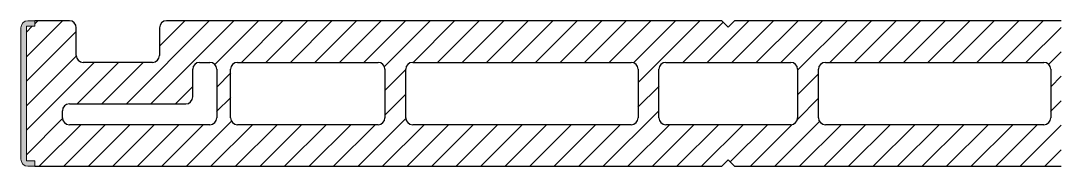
# Model space of a CAD drawing. Header units: metres. Extents: x -102 to 48, y -21 to 0.
import ezdxf

# ---------------------------------------------------------------- set-up
doc = ezdxf.new("R2010")
doc.units = ezdxf.units.M
doc.layers.add('A-DETL-GENF', color=92, linetype='Continuous', lineweight=18)

# ---------------------------------------------------------------- blocks, each defined once
blk = doc.blocks.new('31 recystel stelkozijn - R2005-1524511-00_0 Basismaterialen')
at = {"layer": 'A-DETL-GENF'}
blk.add_hatch(color=256, dxfattribs=at).paths.add_polyline_path([(-101, -21), (-99.98, -21), (-99.98, -20.2), (-101.2, -20.2), (-101.2, -0.8), (-99.98, -0.8), (-99.98, 0), (-101.26, -0.03), (-101.5, -0.13), (-101.71, -0.29), (-101.87, -0.5), (-101.97, -0.74), (-102, -1), (-101.97, -20.26), (-101.87, -20.5), (-101.71, -20.71), (-101.5, -20.87), (-101.26, -20.97)])
at = {"layer": 'A-DETL-GENF', "lineweight": 13}
h = blk.add_hatch(dxfattribs=at)
h.set_pattern_fill('FP_67', color=256, style=0, pattern_type=2)
h.set_pattern_definition([(45, (10769.752, -1406.077), (-1.76776695, 1.76776695), [])])
h.paths.add_polyline_path([(-0.92, -21), (0, -20.08), (0.92, -21), (48, -21), (48, 0), (0.92, 0), (0, -0.92), (-0.92, 0), (-81.26, -0.03), (-81.5, -0.13), (-81.71, -0.29), (-81.87, -0.5), (-81.97, -0.74), (-82, -1), (-82.03, -5.26), (-82.13, -5.5), (-82.29, -5.71), (-82.5, -5.87), (-82.74, -5.97), (-83, -6), (-93.26, -5.97), (-93.5, -5.87), (-93.71, -5.71), (-93.87, -5.5), (-93.97, -5.26), (-94, -5), (-94.03, -0.74), (-94.13, -0.5), (-94.29, -0.29), (-94.5, -0.13), (-94.74, -0.03), (-95, 0), (-99.98, 0), (-99.98, -0.8), (-101.2, -0.8), (-101.2, -20.2), (-99.98, -20.2), (-99.98, -21), (-45.55, -21)])
h.paths.add_polyline_path([(-70.75, -15), (-71.01, -14.97), (-71.25, -14.87), (-71.46, -14.71), (-71.62, -14.5), (-71.72, -14.26), (-71.75, -14), (-71.72, -6.74), (-71.62, -6.5), (-71.46, -6.29), (-71.25, -6.13), (-71.01, -6.03), (-70.75, -6), (-50.24, -6.03), (-50, -6.13), (-49.79, -6.29), (-49.63, -6.5), (-49.53, -6.74), (-49.5, -7), (-49.53, -14.26), (-49.63, -14.5), (-49.79, -14.71), (-50, -14.87), (-50.24, -14.97), (-50.5, -15)])
h.paths.add_polyline_path([(-74.75, -15), (-95.26, -14.97), (-95.5, -14.87), (-95.71, -14.71), (-95.87, -14.5), (-95.97, -14.26), (-96, -14), (-95.97, -12.74), (-95.87, -12.5), (-95.71, -12.29), (-95.5, -12.13), (-95.26, -12.03), (-95, -12), (-77.96, -11.97), (-77.72, -11.87), (-77.51, -11.71), (-77.35, -11.5), (-77.25, -11.26), (-77.22, -11), (-77.18, -6.74), (-77.08, -6.5), (-76.93, -6.29), (-76.72, -6.13), (-76.48, -6.03), (-76.22, -6), (-74.49, -6.03), (-74.25, -6.13), (-74.04, -6.29), (-73.88, -6.5), (-73.78, -6.74), (-73.75, -7), (-73.78, -14.26), (-73.88, -14.5), (-74.04, -14.71), (-74.25, -14.87), (-74.49, -14.97)])
h.paths.add_polyline_path([(-14, -15), (-45.76, -14.97), (-46, -14.87), (-46.21, -14.71), (-46.37, -14.5), (-46.47, -14.26), (-46.5, -14), (-46.47, -6.74), (-46.37, -6.5), (-46.21, -6.29), (-46, -6.13), (-45.55, -6.01), (-45.5, -6), (-13.74, -6.03), (-13.5, -6.13), (-13.29, -6.29), (-13.13, -6.5), (-13.03, -6.74), (-13, -7), (-13.03, -14.26), (-13.13, -14.5), (-13.29, -14.71), (-13.5, -14.87), (-13.74, -14.97)])
h.paths.add_polyline_path([(-9, -15), (-9.26, -14.97), (-9.5, -14.87), (-9.71, -14.71), (-9.87, -14.5), (-9.97, -14.26), (-10, -14), (-9.97, -6.74), (-9.87, -6.5), (-9.71, -6.29), (-9.5, -6.13), (-9.26, -6.03), (-9, -6), (9.25, -6.03), (9.5, -6.13), (9.7, -6.29), (9.86, -6.5), (9.96, -6.74), (10, -7), (9.96, -14.26), (9.86, -14.5), (9.7, -14.71), (9.5, -14.87), (9.25, -14.97), (9, -15)])
h.paths.add_polyline_path([(14, -15), (13.74, -14.97), (13.5, -14.87), (13.29, -14.71), (13.13, -14.5), (13.03, -14.26), (13, -14), (13.03, -6.74), (13.13, -6.5), (13.29, -6.29), (13.5, -6.13), (13.74, -6.03), (14, -6), (45.75, -6.03), (46, -6.13), (46.2, -6.29), (46.36, -6.5), (46.46, -6.74), (46.5, -7), (46.46, -14.26), (46.36, -14.5), (46.2, -14.71), (46, -14.87), (45.75, -14.97), (45.5, -15)])
at = {"layer": 'A-DETL-GENF'}
for p, q in [((-99.98, 0), (-101, 0)), ((-99.98, -0.8), (-99.98, 0)), ((-102, -1), (-102, -20)), ((-101.2, -20.2), (-101.2, -0.8)), ((-101.2, -0.8), (-99.98, -0.8)), ((-99.98, -20.2), (-101.2, -20.2)), ((-101, -21), (-99.98, -21)), ((-99.98, -21), (-99.98, -20.2))]:
    blk.add_line(p, q, dxfattribs=at)
at = {"layer": 'A-DETL-GENF', "lineweight": 25}
for p, q in [((-95, 0), (-99.98, 0)), ((-0.92, 0), (-81, 0)), ((0, -0.92), (-0.92, 0)), ((0.92, 0), (0, -0.92)), ((48, 0), (0.92, 0)), ((-94, -5), (-94, -1)), ((-82, -1), (-82, -5)), ((-83, -6), (-93, -6)), ((-76.22, -6), (-74.75, -6)), ((-70.75, -6), (-50.5, -6)), ((-45.5, -6), (-14, -6)), ((-9, -6), (9, -6)), ((14, -6), (45.5, -6)), ((-77.22, -11), (-77.22, -7)), ((-73.75, -7), (-73.75, -14)), ((-71.75, -14), (-71.75, -7)), ((-49.5, -7), (-49.5, -14)), ((-46.5, -14), (-46.5, -7)), ((-13, -7), (-13, -14)), ((-10, -14), (-10, -7)), ((10, -7), (10, -14)), ((13, -14), (13, -7)), ((46.5, -7), (46.5, -14)), ((-95, -12), (-78.22, -12)), ((-96, -14), (-96, -13)), ((-74.75, -15), (-95, -15)), ((-50.5, -15), (-70.75, -15)), ((-14, -15), (-45.5, -15)), ((9, -15), (-9, -15)), ((45.5, -15), (14, -15)), ((-99.98, -21), (-0.92, -21)), ((-0.92, -21), (0, -20.08)), ((0, -20.08), (0.92, -21)), ((0.92, -21), (48, -21))]:
    blk.add_line(p, q, dxfattribs=at)
at = {"layer": 'A-DETL-GENF'}
for centre, start, end in [((-101, -1), 90, 180), ((-101, -20), 180, 270)]:
    blk.add_arc(centre, 1, start, end, dxfattribs=at)
at = {"layer": 'A-DETL-GENF', "lineweight": 25}
for centre, start, end in [((-95, -1), 360, 90), ((-81, -1), 90, 180), ((-93, -5), 180, 270), ((-83, -5), 270, 0), ((-76.22, -7), 90, 180), ((-74.75, -7), 0, 90), ((-70.75, -7), 90, 180), ((-50.5, -7), 0, 90), ((-45.5, -7), 90, 180), ((-14, -7), 360, 90), ((-9, -7), 90, 180), ((9, -7), 360, 90), ((14, -7), 90, 180), ((45.5, -7), 0, 90), ((-95, -13), 90, 180), ((-78.22, -11), 270, 360), ((-95, -14), 180, 270), ((-74.75, -14), 270, 0), ((-70.75, -14), 180, 270), ((-50.5, -14), 270, 0), ((-45.5, -14), 180, 270), ((-14, -14), 270, 0), ((-9, -14), 180, 270), ((9, -14), 270, 0), ((14, -14), 180, 270), ((45.5, -14), 270, 0)]:
    blk.add_arc(centre, 1, start, end, dxfattribs=at)

msp = doc.modelspace()

# ---------------------------------------------------------------- block references
msp.add_blockref('31 recystel stelkozijn - R2005-1524511-00_0 Basismaterialen', (0, 0))

doc.saveas('drawing.dxf')
